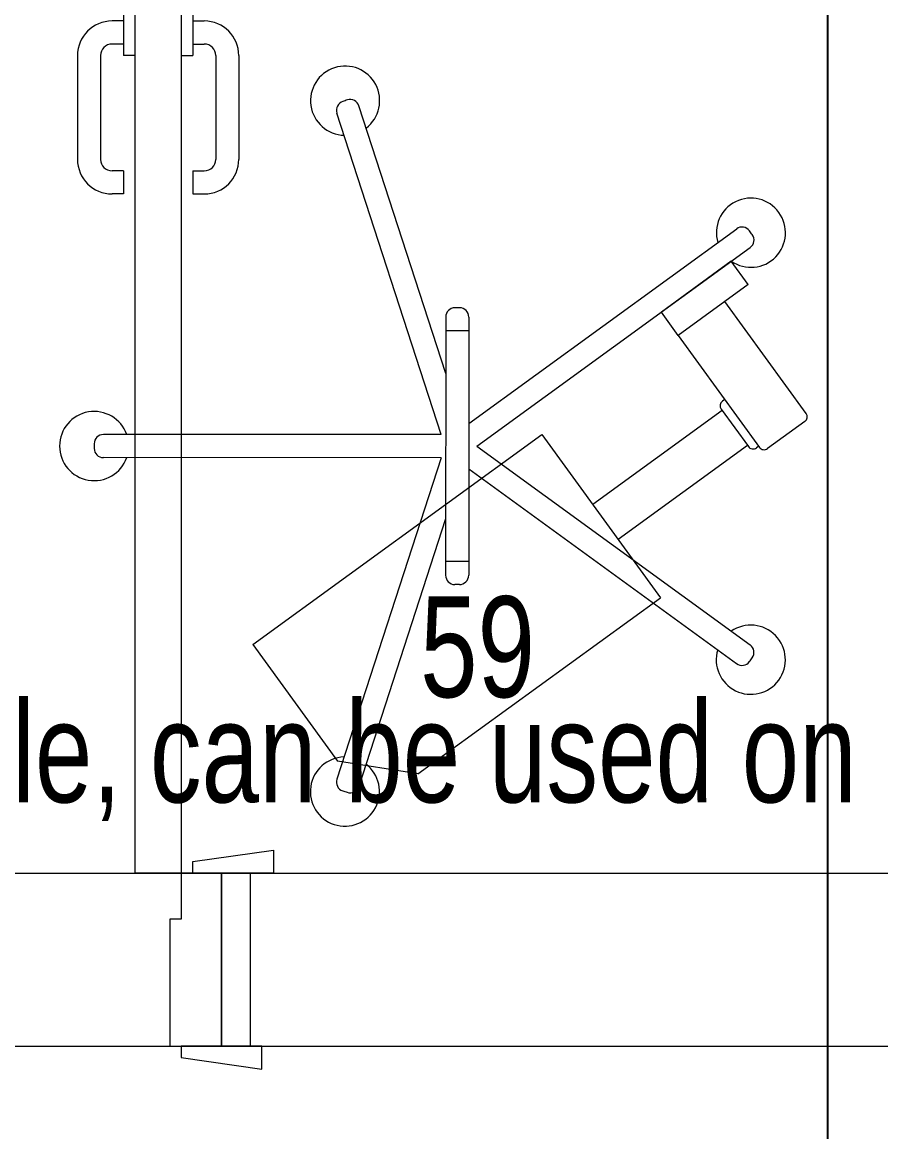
# Model space of a CAD drawing. Header units: metres. Extents: x -18745 to 220762, y -1579758 to -1356048.
# Drawn here: x 143664 to 144410, y -1461047 to -1460085 of the extents above; entities that cross this region are included whole.
import ezdxf

# ---------------------------------------------------------------- set-up
doc = ezdxf.new("R2010")
doc.units = ezdxf.units.M
doc.layers.get('0').update_dxf_attribs({"lineweight": 0})
doc.layers.add('A-100 - Copy$0$axes', color=8, linetype='Continuous')
for name, color, linetype, lineweight in [('A-100 - Copy$0$Medical Equipment and Furniture', 8, 'Continuous', 0), ('A-100 - Copy$0$Medical Equipment and Furniture1', 8, 'Continuous', 5), ('A-100 - Copy$0$Walls', 8, 'Continuous', 0), ('A-100 - Copy$0$Wooden Joinery', 8, 'Continuous', 0)]:
    doc.layers.add(name, color=color, linetype=linetype, lineweight=lineweight)
doc.styles.add('A-100 - Copy$0$X3G_ENTITY_257CFD', font='swisscl.ttf', dxfattribs={"height": 200})

# ---------------------------------------------------------------- blocks, each defined once
blk = doc.blocks.new('A-100 - Copy$0$HF12177-P')
for p, q in [((0, 0), (-0.17236, 0.23723)), ((0, 0), (0.17236, 0.23723)), ((-0.01963, -0.00701), (-0.18854, 0.22547)), ((0.01963, -0.00701), (0.18854, 0.22547)), ((-0.112, -0.00701), (0.112, -0.00701)), ((-0.1, -0.00701), (-0.1, -0.02701)), ((0.1, -0.00701), (0.1, -0.02701)), ((-0.12, -0.01501), (-0.12, -0.01901)), ((0.12, -0.01501), (0.12, -0.01901)), ((-0.06314, -0.02701), (-0.29506, -0.10237)), ((-0.112, -0.02701), (0.112, -0.02701)), ((0.06314, -0.02701), (0.29506, -0.10237)), ((-0.01, -0.03078), (-0.28888, -0.12139)), ((-0.01, -0.03078), (-0.01, -0.32401)), ((0.01, -0.03078), (0.01, -0.32401)), ((0.01, -0.03078), (0.28888, -0.12139))]:
    blk.add_line(p, q)
for centre, radius, start, end in [((-0.18515, 0.23783), 0.03, 325.47122, 286.52878), ((0.18515, 0.23783), 0.03, 253.47122, 214.52878), ((-0.18206, 0.23017), 0.008, 126.37327, 216), ((0, -0.01701), 0.315, 125.62673, 126.37327), ((-0.17883, 0.23253), 0.008, 36, 125.62673), ((0.17883, 0.23253), 0.008, 54.37327, 144), ((0, -0.01701), 0.315, 53.62673, 54.37327), ((0.18206, 0.23017), 0.008, 324, 53.62673), ((-0.112, -0.01501), 0.008, 90, 180), ((0.112, -0.01501), 0.008, 0, 90), ((-0.112, -0.01901), 0.008, 180, 270), ((0.112, -0.01901), 0.008, 270, 0), ((-0.29958, -0.11435), 0.03, 37.47122, 358.52878), ((0.29958, -0.11435), 0.03, 181.47122, 142.52878), ((-0.29259, -0.10998), 0.008, 108, 197.62673), ((0.29259, -0.10998), 0.008, 342.37327, 72), ((0, -0.01701), 0.315, 197.62673, 198.37327), ((0, -0.01701), 0.315, 341.62673, 342.37327), ((-0.29135, -0.11378), 0.008, 198.37327, 288), ((0.29135, -0.11378), 0.008, 252, 341.62673), ((0, -0.33201), 0.03, 109.47122, 70.52878), ((-0.002, -0.32401), 0.008, 180, 269.62673), ((0.002, -0.32401), 0.008, 270.37327, 0), ((0, -0.01701), 0.315, 269.62673, 270.37327)]:
    blk.add_arc(centre, radius, start, end)
blk = doc.blocks.new('A-100 - Copy$0$MONITOR ARM PLAN')
for p, q in [((0.025, -0.49375, 0), (0.025, -0.18375, 0)), ((0.025, -0.18375, 0), (0.2, -0.18375, 0)), ((0.2, -0.44375, 0), (0.2, -0.18375, 0)), ((0.2, -0.44375, 0), (0.15, -0.49375, 0)), ((0.025, -0.49375, 0), (0.15, -0.49375, 0))]:
    blk.add_line(p, q)
at = {"layer": 'A-100 - Copy$0$Medical Equipment and Furniture1'}
for p, q in [((0.025, 0.0375), (0, 0.0375)), ((0, 0.0375), (0, -0.0375)), ((0.025, 0.0375), (0.025, -0.0375)), ((0.145, 0.0125), (0.025, 0.0125)), ((0.15, 0.0075), (0.15, -0.0325)), ((0.025, -0.0375), (0, -0.0375)), ((0.025, -0.0375), (0.145, -0.0375)), ((0.09375, -0.0375), (0.09375, -0.04)), ((0.14375, -0.0375), (0.14375, -0.04)), ((0.09875, -0.045), (0.13875, -0.045)), ((0.1, -0.045), (0.1, -0.18375)), ((0.1375, -0.045), (0.1375, -0.18375))]:
    blk.add_line(p, q, dxfattribs=at)
for centre, start, end in [((0.145, 0.0075, 0), 0, 90), ((0.145, -0.0325), 270, 0), ((0.09875, -0.04), 180, 270), ((0.13875, -0.04), 270, 360)]:
    blk.add_arc(centre, 0.005, start, end, dxfattribs=at)
blk = doc.blocks.new('A-100 - Copy$0$A$C72370EFE')
at = {"layer": 'A-100 - Copy$0$Wooden Joinery'}
for p, q in [((-0.01, -0.03), (-0.01, -0.07)), ((0, -0.03), (-0.01, -0.03)), ((0.04, -0.03), (0.05, -0.03)), ((0.05, -0.03), (0.05, -0.07)), ((-0.01, -0.04), (-0.02, -0.04)), ((0.05, -0.04), (0.06, -0.04)), ((-0.01, -0.06), (-0.02, -0.06)), ((0.05, -0.06), (0.06, -0.06)), ((-0.05, -0.07), (-0.05, -0.16)), ((-0.03, -0.07), (-0.03, -0.16)), ((0, -0.07), (-0.01, -0.07)), ((0.04, -0.07), (0.05, -0.07)), ((0.07, -0.07), (0.07, -0.16)), ((0.09, -0.07), (0.09, -0.16)), ((-0.01, -0.17), (-0.02, -0.17)), ((-0.01, -0.17), (-0.01, -0.19)), ((0.05, -0.17), (0.06, -0.17)), ((0.05, -0.17), (0.05, -0.19)), ((-0.01, -0.19), (-0.02, -0.19)), ((0.05, -0.19), (0.06, -0.19))]:
    blk.add_line(p, q, dxfattribs=at)
for centre, radius, start, end in [((-0.02, -0.07), 0.03, 90, 180), ((0.06, -0.07), 0.03, 0, 90), ((-0.02, -0.07), 0.01, 90, 180), ((0.06, -0.07), 0.01, 0, 90), ((-0.02, -0.16), 0.03, 180, 270), ((-0.02, -0.16), 0.01, 180, 270), ((0.06, -0.16), 0.01, 270, 0), ((0.06, -0.16), 0.03, 270, 0)]:
    blk.add_arc(centre, radius, start, end, dxfattribs=at)
blk = doc.blocks.new('A-100 - Copy$0$DR1')
at = {"layer": 'A-100 - Copy$0$Wooden Joinery', "elevation": 0}
for points in [[(1743552.91, 41731.93), (1743562.91, 41731.93), (1743572.91, 41801.93), (1743552.91, 41801.93)], [(1743402.91, 41721.93), (1743392.91, 41721.93), (1743382.91, 41791.93), (1743402.91, 41791.93)], [(1743552.91, 41681.92), (1744331.88, 41681.92), (1744331.88, 41721.93), (1743552.91, 41721.93)], [(1743402.91, 40941.93), (1743392.91, 40941.93), (1743382.91, 40871.93), (1743402.91, 40871.93)], [(1743552.91, 40931.93), (1743562.91, 40931.93), (1743572.91, 40861.93), (1743552.91, 40861.93)]]:
    blk.add_lwpolyline(points, close=True, dxfattribs=at)
for points in [[(1743552.91, 41756.93), (1743402.91, 41756.93), (1743402.91, 41781.93), (1743552.91, 41781.93), (1743552.91, 41756.93)], [(1743552.91, 41756.93), (1743552.91, 41721.93), (1743512.91, 41721.93), (1743512.91, 41711.93), (1743402.91, 41711.93), (1743402.91, 41756.93), (1743552.91, 41756.93)], [(1743552.91, 40906.93), (1743552.91, 40941.93), (1743512.91, 40941.93), (1743512.91, 40951.93), (1743402.91, 40951.93), (1743402.91, 40906.93), (1743552.91, 40906.93)], [(1743552.91, 40906.93), (1743402.91, 40906.93), (1743402.91, 40881.93), (1743552.91, 40881.93), (1743552.91, 40906.93)]]:
    blk.add_lwpolyline(points, dxfattribs=at)
at = {"layer": 'A-100 - Copy$0$Wooden Joinery'}
blk.add_arc((1743552.91, 41721.93, 0), 779.99, 270, 357.0603, dxfattribs=at)
at = {"layer": 'A-100 - Copy$0$Wooden Joinery', "xscale": -999.9999999998856, "yscale": 999.9999999998856, "zscale": 999.9999999998854, "rotation": 270}
blk.add_blockref('A-100 - Copy$0$A$C72370EFE', (1744331.88, 41681.92, 0), dxfattribs=at)
blk = doc.blocks.new('A-100 - Copy')
at = {"layer": 'A-100 - Copy$0$axes'}
blk.add_line((144363.69, -1477297.37, 0), (144363.69, -1387547.69, 0), dxfattribs=at)
at = {"layer": 'A-100 - Copy$0$Walls', "elevation": 0}
for points in [[(134463.28, -1460822.69), (144478.28, -1460822.69), (144478.28, -1456495.21)], [(134463.28, -1460972.69), (148420.46, -1460972.69)]]:
    blk.add_lwpolyline(points, dxfattribs=at)
at = {"layer": 'A-100 - Copy$0$Medical Equipment and Furniture', "extrusion": (-1.92689e-13, -1.39405e-12, -1), "xscale": -1000.000000000001, "yscale": 1000.000000000001, "zscale": -1000.000000000001, "rotation": 90.01496832471715}
blk.add_blockref('A-100 - Copy$0$HF12177-P', (-144058.98, -1460452.46, 0), dxfattribs=at)
at = {"layer": 'A-100 - Copy$0$Medical Equipment and Furniture', "xscale": 1000, "yscale": 1000, "zscale": 1000, "rotation": 305.9850316752795}
blk.add_blockref('A-100 - Copy$0$MONITOR ARM PLAN', (144249.5, -1460314.12, 0), dxfattribs=at)
at = {"layer": 'A-100 - Copy$0$Wooden Joinery', "xscale": -1, "rotation": 270}
blk.add_blockref('A-100 - Copy$0$DR1', (102080.55, -3204375.6, 0), dxfattribs=at)
at = {"layer": 'A-100 - Copy$0$Medical Equipment and Furniture', "insert": (144059.65, -1460582.66, 0), "char_height": 87.473, "attachment_point": 2, "style": 'A-100 - Copy$0$X3G_ENTITY_257CFD'}
blk.add_mtext('59', dxfattribs=at)
at = {"layer": 'A-100 - Copy$0$Medical Equipment and Furniture', "insert": (144044.62, -1460673.86, 0), "char_height": 87.4731, "width": 3260.5371, "attachment_point": 2, "style": 'A-100 - Copy$0$X3G_ENTITY_257CFD'}
blk.add_mtext('59 is mobile, can be used on all patients', dxfattribs=at)

msp = doc.modelspace()

# ---------------------------------------------------------------- block references
msp.add_blockref('A-100 - Copy', (0, 0))

doc.saveas('drawing.dxf')
